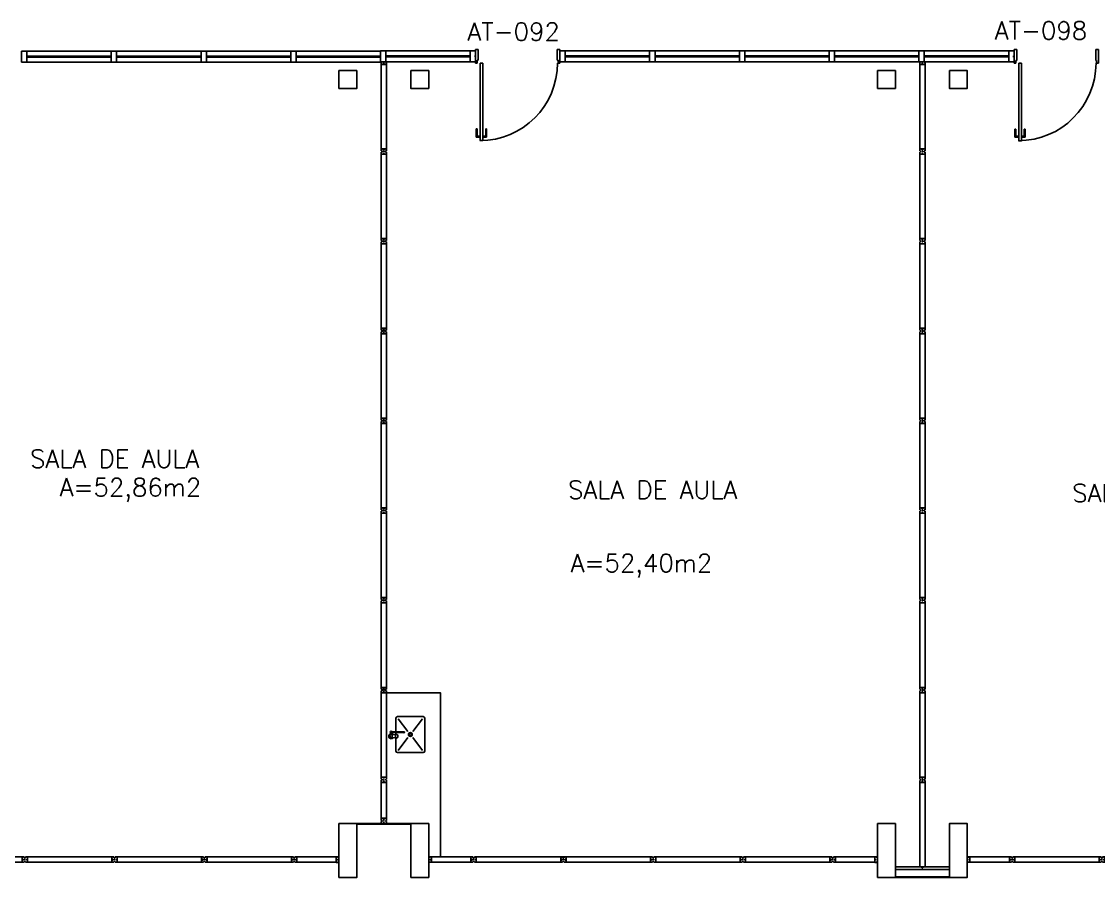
# Model space of a CAD drawing. Extents: x -250 to -5, y 354 to 449.
# Drawn here: x -150.63 to -138.63, y 376.1 to 385.63 of the extents above; entities that cross this region are included whole.
import ezdxf
from ezdxf.enums import TextEntityAlignment as Align

# ---------------------------------------------------------------- set-up
doc = ezdxf.new("R2010")
doc.units = 0
doc.header["$LTSCALE"] = 0.02
doc.header["$MEASUREMENT"] = 0
doc.layers.get('0').update_dxf_attribs({"linetype": 'CONTINUOUS'})
for name, color, linetype in [('BANC', 2, 'CONTINUOUS'), ('DIV', 2, 'CONTINUOUS'), ('EQUIP', 1, 'CONTINUOUS'), ('ESQ', 2, 'CONTINUOUS'), ('ESTR', 3, 'CONTINUOUS'), ('TEXTO', 2, 'CONTINUOUS'), ('TEXTO-ENDEREÇO', 2, 'CONTINUOUS'), ('ÁREA', 2, 'CONTINUOUS')]:
    doc.layers.add(name, color=color, linetype=linetype)
doc.styles.get("Standard").update_dxf_attribs({"font": 'romans.shx'})
doc.styles.add('UNB-100', font='simplex.shx', dxfattribs={"height": 0.2})
doc.styles.add('UNB-100-1', font='simplex.shx', dxfattribs={"height": 0.2})

# ---------------------------------------------------------------- blocks, each defined once
blk = doc.blocks.new('PILINT-TTS')
for points in [[(-0.2, 0), (-0.2, -0.2), (0, -0.2), (0, 0)], [(-0.8, 0), (-0.8, -0.2), (-1, -0.2), (-1, 0)], [(-0.8, -8.39), (-0.8, -8.99), (-1, -8.99), (-1, -8.39)]]:
    blk.add_lwpolyline(points, close=True)
blk.add_lwpolyline([(-0.2, -8.99), (0, -8.99), (0, -8.39), (-0.2, -8.39), (-0.2, -8.99)])
blk = doc.blocks.new('DIVMT-TTS')
for p, q in [((-0.03, 0.03), (-0.03, 0.006)), ((-0.008, 0.03), (-0.03, 0.03)), ((-0.0185, 0.006), (-0.03, 0.006)), ((-0.0185, -0.006), (-0.0185, 0.006)), ((-0.008, 0.03), (-0.008, 0.02)), ((-0.008, 0.02), (0.008, 0.02)), ((-0.0051, 0), (0.0051, 0)), ((0.0051, 0), (-0.0051, 0)), ((-0.0051, 0), (0.0051, 0)), ((0, -0.0051), (0, 0.0051)), ((0, 0.0051), (0, -0.0051)), ((0.008, 0.03), (0.008, 0.02)), ((0.008, 0.03), (0.03, 0.03)), ((0.0205, 0.006), (0.03, 0.006)), ((0.0205, -0.006), (0.0205, 0.006)), ((0.0205, 0.006), (0.0205, -0.006)), ((0.0205, 0.006), (0.03, 0.006)), ((0.97, 0.03), (0.03, 0.03)), ((0.03, 0.006), (0.03, 0.03)), ((0.03, -0.03), (0.03, 0.03)), ((0.03, -0.005), (0.03, 0.005)), ((0.97, -0.03), (0.97, 0.03)), ((0.97, 0.03), (0.97, 0.009)), ((0.97, 0.009), (0.97, 0.027)), ((0.9795, 0.006), (0.97, 0.006)), ((0.97, -0.005), (0.97, 0.005)), ((0.9795, 0.006), (0.9795, -0.006)), ((1.0051, 0), (0.9949, 0)), ((1, 0.0051), (1, -0.0051)), ((-0.0185, -0.006), (-0.03, -0.006)), ((-0.03, -0.03), (-0.03, -0.006)), ((-0.008, -0.03), (-0.03, -0.03)), ((-0.008, -0.03), (-0.008, -0.02)), ((-0.008, -0.02), (0.008, -0.02)), ((0.008, -0.03), (0.008, -0.02)), ((0.008, -0.03), (0.03, -0.03)), ((0.0205, -0.006), (0.03, -0.006)), ((0.0205, -0.006), (0.03, -0.006)), ((0.03, -0.006), (0.03, -0.03)), ((0.97, -0.03), (0.03, -0.03)), ((0.9795, -0.006), (0.97, -0.006)), ((0.97, -0.009), (0.97, -0.027))]:
    blk.add_line(p, q)
blk = doc.blocks.new('DIV-TTS')
for p, q in [((-0.0051, 0), (0.0051, 0)), ((0, -0.0051), (0, 0.0051)), ((0.0205, 0.006), (0.03, 0.006)), ((0.0205, -0.006), (0.0205, 0.006)), ((0.03, 0.03), (0.97, 0.03)), ((0.03, 0.03), (0.03, -0.03)), ((0.03, 0.009), (0.03, 0.027)), ((0.03, 0.005), (0.03, -0.005)), ((0.97, 0.03), (0.97, -0.03)), ((0.9795, 0.006), (0.97, 0.006)), ((0.97, 0.005), (0.97, -0.005)), ((0.9795, -0.006), (0.9795, 0.006)), ((1.0051, 0), (0.9949, 0)), ((0.9949, 0), (1.0051, 0)), ((1, -0.0051), (1, 0.0051)), ((0.0205, -0.006), (0.03, -0.006)), ((0.03, -0.03), (0.03, -0.009)), ((0.03, -0.009), (0.03, -0.027)), ((0.03, -0.03), (0.97, -0.03)), ((0.9795, -0.006), (0.97, -0.006))]:
    blk.add_line(p, q)
blk = doc.blocks.new('MTINI-TTS')
for p, q in [((-0.03, 0.008), (-0.03, 0.03)), ((0.03, 0.03), (-0.03, 0.03)), ((-0.03, 0.008), (-0.02, 0.008)), ((-0.009, 0.03), (-0.027, 0.03)), ((-0.02, 0.008), (-0.02, 0)), ((-0.001, 0), (-0.02, 0)), ((-0.006, 0.02), (-0.006, 0.03)), ((-0.006, 0.023), (-0.006, 0.027)), ((-0.006, 0.02), (0.006, 0.02)), ((0.005, 0.03), (-0.005, 0.03)), ((0.005, 0), (-0.005, 0)), ((0.004, 0.02), (-0.004, 0.02)), ((0.02, 0), (-0.001, 0)), ((0, -0.005), (0, 0.005)), ((0.006, 0.02), (0.006, 0.03)), ((0.006, 0.023), (0.006, 0.027)), ((0.009, 0.03), (0.027, 0.03)), ((0.03, 0.008), (0.02, 0.008)), ((0.02, 0), (0.02, 0.008)), ((0.03, 0.008), (0.03, 0.03))]:
    blk.add_line(p, q)
blk = doc.blocks.new('MTT-TTS')
for p, q in [((-0.008, 0.03), (-0.03, 0.03)), ((-0.03, 0.03), (-0.03, 0.006)), ((-0.0185, 0.006), (-0.03, 0.006)), ((-0.0185, -0.006), (-0.0185, 0.006)), ((-0.008, 0.03), (-0.008, 0.02)), ((-0.008, 0.02), (0.008, 0.02)), ((-0.0051, 0), (0.0051, 0)), ((0, -0.0051), (0, 0.0051)), ((0.008, 0.03), (0.03, 0.03)), ((0.008, 0.03), (0.008, 0.02)), ((0.0205, -0.006), (0.0205, 0.006)), ((0.0205, 0.006), (0.03, 0.006)), ((0.03, 0.006), (0.03, 0.03)), ((-0.03, -0.03), (-0.03, -0.006)), ((-0.0185, -0.006), (-0.03, -0.006)), ((-0.008, -0.03), (-0.03, -0.03)), ((-0.008, -0.02), (0.008, -0.02)), ((-0.008, -0.03), (-0.008, -0.02)), ((0.008, -0.03), (0.008, -0.02)), ((0.008, -0.03), (0.03, -0.03)), ((0.0205, -0.006), (0.03, -0.006)), ((0.03, -0.006), (0.03, -0.03))]:
    blk.add_line(p, q)
blk = doc.blocks.new('INOXA1-P-TTS')
for p, q in [((0.12, 0.23), (0.12, 0.047)), ((0.22, 0.25), (0.14, 0.25)), ((0.15, 0.22), (0.287, 0.043)), ((0.5, 0.25), (0.22, 0.25)), ((0.353, 0.043), (0.49, 0.22)), ((0.52, 0.23), (0.52, -0.23)), ((0.043, 0.008), (0.043, -0.022)), ((0.062, 0.04), (0.071, 0.04)), ((0.131, 0.048), (0.076, 0.043)), ((0.131, -0.002), (0.076, 0.003)), ((0.22, -0.027), (0.054, -0.027)), ((0.22, -0.037), (0.054, -0.037)), ((0.063, -0.003), (0.063, -0.021)), ((0.12, -0.001), (0.12, -0.027)), ((0.12, -0.037), (0.12, -0.23)), ((0.15, -0.22), (0.287, -0.043)), ((0.231, -0.027), (0.22, -0.027)), ((0.231, -0.037), (0.22, -0.037)), ((0.353, -0.043), (0.49, -0.22)), ((0.22, -0.25), (0.14, -0.25)), ((0.5, -0.25), (0.22, -0.25))]:
    blk.add_line(p, q)
blk.add_lwpolyline([(0.076, 0.003), (0.072, 0.004), (0.069, 0.009), (0.067, 0.015), (0.066, 0.023), (0.067, 0.031), (0.069, 0.037), (0.072, 0.042), (0.076, 0.043)])
blk.add_lwpolyline([(0.131, 0.048), (0.137, 0.046), (0.143, 0.041), (0.147, 0.033), (0.148, 0.023), (0.147, 0.013), (0.143, 0.006), (0.137, 0), (0.131, -0.002), (0.125, 0), (0.119, 0.006), (0.115, 0.013), (0.114, 0.023), (0.115, 0.033), (0.119, 0.041), (0.125, 0.046)], close=True)
for radius in [0.0266, 0.0163]:
    blk.add_circle((0.32, 0), radius)
for centre, radius, start, end in [((0.14, 0.23), 0.02, 90, 180), ((0.5, 0.23), 0.02, 360, 90), ((0.054, 0.023), 0.0349, 36.1705, 252.2568), ((0.054, 0.023), 0.0189, 62.7367, 235.7375), ((0.073, -0.003), 0.01, 102.8285, 180), ((0.054, 0.023), 0.0349, 285.5373, 323.9987), ((0.054, -0.032), 0.0145, 20.161, 339.839), ((0.054, -0.032), 0.005, 90.0037, 269.9963), ((0.231, -0.032), 0.00738, 222.6559, 137.3441), ((0.231, -0.032), 0.005, 269.9935, 90.0065), ((0.14, -0.23), 0.02, 180, 270), ((0.5, -0.23), 0.02, 270, 360)]:
    blk.add_arc(centre, radius, start, end)
blk = doc.blocks.new('DIVCIR-TTS')
for p, q in [((0.005, 0), (-0.005, 0)), ((-0.005, 0), (0.005, 0)), ((-0.005, 0), (0.005, 0)), ((0, 0.001), (0, 0.02)), ((0.008, 0.02), (0, 0.02)), ((0, 0.005), (0, -0.005)), ((0, -0.005), (0, 0.005)), ((0, -0.02), (0, 0.001)), ((0.008, 0.03), (0.008, 0.02)), ((0.008, 0.03), (0.03, 0.03)), ((0.02, 0.006), (0.02, -0.006)), ((0.02, 0.006), (0.03, 0.006)), ((0.02, -0.004), (0.02, 0.004)), ((0.02, 0.006), (0.02, -0.006)), ((0.02, 0.006), (0.03, 0.006)), ((0.023, 0.006), (0.027, 0.006)), ((0.47, 0.03), (0.03, 0.03)), ((0.03, -0.03), (0.03, 0.03)), ((0.03, -0.03), (0.03, 0.03)), ((0.03, 0.009), (0.03, 0.027)), ((0.03, -0.005), (0.03, 0.005)), ((0.03, -0.005), (0.03, 0.005)), ((0.47, 0.03), (0.47, 0.009)), ((0.47, -0.03), (0.47, 0.03)), ((0.47, 0.03), (0.47, 0.006)), ((0.492, 0.03), (0.47, 0.03)), ((0.47, 0.009), (0.47, 0.027)), ((0.479, 0.006), (0.47, 0.006)), ((0.481, 0.006), (0.47, 0.006)), ((0.47, -0.005), (0.47, 0.005)), ((0.479, 0.006), (0.479, -0.006)), ((0.481, -0.006), (0.481, 0.006)), ((0.492, 0.03), (0.492, 0.02)), ((0.492, 0.02), (0.508, 0.02)), ((0.505, 0), (0.495, 0)), ((0.495, 0), (0.505, 0)), ((0.505, 0), (0.495, 0)), ((0.495, 0), (0.505, 0)), ((0.5, 0.005), (0.5, -0.005)), ((0.5, -0.005), (0.5, 0.005)), ((0.5, 0.005), (0.5, -0.005)), ((0.508, 0.03), (0.508, 0.02)), ((0.508, 0.03), (0.53, 0.03)), ((0.52, 0.006), (0.53, 0.006)), ((0.52, -0.006), (0.52, 0.006)), ((0.52, 0.006), (0.52, -0.006)), ((0.52, 0.006), (0.53, 0.006)), ((1.47, 0.03), (0.53, 0.03)), ((0.53, 0.006), (0.53, 0.03)), ((0.53, -0.03), (0.53, 0.03)), ((0.53, -0.005), (0.53, 0.005)), ((1.47, -0.03), (1.47, 0.03)), ((1.47, 0.03), (1.47, 0.009)), ((1.47, 0.03), (1.47, 0.006)), ((1.492, 0.03), (1.47, 0.03)), ((1.47, 0.009), (1.47, 0.027)), ((1.479, 0.006), (1.47, 0.006)), ((1.481, 0.006), (1.47, 0.006)), ((1.47, -0.005), (1.47, 0.005)), ((1.479, 0.006), (1.479, -0.006)), ((1.481, -0.006), (1.481, 0.006)), ((1.492, 0.03), (1.492, 0.02)), ((1.492, 0.02), (1.508, 0.02)), ((1.505, 0), (1.495, 0)), ((1.495, 0), (1.505, 0)), ((1.505, 0), (1.495, 0)), ((1.495, 0), (1.505, 0)), ((1.5, 0.005), (1.5, -0.005)), ((1.5, -0.005), (1.5, 0.005)), ((1.5, 0.005), (1.5, -0.005)), ((1.508, 0.03), (1.508, 0.02)), ((1.508, 0.03), (1.53, 0.03)), ((1.52, 0.006), (1.53, 0.006)), ((1.52, -0.006), (1.52, 0.006)), ((1.52, 0.006), (1.52, -0.006)), ((1.52, 0.006), (1.53, 0.006)), ((2.47, 0.03), (1.53, 0.03)), ((1.53, 0.006), (1.53, 0.03)), ((1.53, -0.03), (1.53, 0.03)), ((1.53, -0.005), (1.53, 0.005)), ((2.47, -0.03), (2.47, 0.03)), ((2.47, 0.03), (2.47, 0.009)), ((2.47, 0.03), (2.47, 0.006)), ((2.492, 0.03), (2.47, 0.03)), ((2.47, 0.009), (2.47, 0.027)), ((2.479, 0.006), (2.47, 0.006)), ((2.481, 0.006), (2.47, 0.006)), ((2.47, -0.005), (2.47, 0.005)), ((2.479, 0.006), (2.479, -0.006)), ((2.481, -0.006), (2.481, 0.006)), ((2.492, 0.03), (2.492, 0.02)), ((2.492, 0.02), (2.508, 0.02)), ((2.505, 0), (2.495, 0)), ((2.495, 0), (2.505, 0)), ((2.505, 0), (2.495, 0)), ((2.495, 0), (2.505, 0)), ((2.5, 0.005), (2.5, -0.005)), ((2.5, -0.005), (2.5, 0.005)), ((2.5, 0.005), (2.5, -0.005)), ((2.508, 0.03), (2.508, 0.02)), ((2.508, 0.03), (2.53, 0.03)), ((2.52, 0.006), (2.53, 0.006)), ((2.52, -0.006), (2.52, 0.006)), ((2.52, 0.006), (2.52, -0.006)), ((2.52, 0.006), (2.53, 0.006)), ((3.47, 0.03), (2.53, 0.03)), ((2.53, 0.006), (2.53, 0.03)), ((2.53, -0.03), (2.53, 0.03)), ((2.53, -0.005), (2.53, 0.005)), ((3.47, -0.03), (3.47, 0.03)), ((3.47, 0.03), (3.47, 0.009)), ((3.47, 0.03), (3.47, 0.006)), ((3.492, 0.03), (3.47, 0.03)), ((3.47, 0.009), (3.47, 0.027)), ((3.479, 0.006), (3.47, 0.006)), ((3.481, 0.006), (3.47, 0.006)), ((3.47, -0.005), (3.47, 0.005)), ((3.479, 0.006), (3.479, -0.006)), ((3.481, -0.006), (3.481, 0.006)), ((3.492, 0.03), (3.492, 0.02)), ((3.492, 0.02), (3.508, 0.02)), ((3.505, 0), (3.495, 0)), ((3.495, 0), (3.505, 0)), ((3.505, 0), (3.495, 0)), ((3.495, 0), (3.505, 0)), ((3.5, 0.005), (3.5, -0.005)), ((3.5, -0.005), (3.5, 0.005)), ((3.5, 0.005), (3.5, -0.005)), ((3.508, 0.03), (3.508, 0.02)), ((3.508, 0.03), (3.53, 0.03)), ((3.52, 0.006), (3.53, 0.006)), ((3.52, -0.006), (3.52, 0.006)), ((3.52, 0.006), (3.52, -0.006)), ((3.52, 0.006), (3.53, 0.006)), ((4.47, 0.03), (3.53, 0.03)), ((3.53, 0.006), (3.53, 0.03)), ((3.53, -0.03), (3.53, 0.03)), ((3.53, -0.005), (3.53, 0.005)), ((4.47, 0.03), (4.47, 0.006)), ((4.492, 0.03), (4.47, 0.03)), ((4.47, -0.03), (4.47, 0.03)), ((4.47, 0.03), (4.47, 0.009)), ((4.47, 0.009), (4.47, 0.027)), ((4.481, 0.006), (4.47, 0.006)), ((4.479, 0.006), (4.47, 0.006)), ((4.47, -0.005), (4.47, 0.005)), ((4.479, 0.006), (4.479, -0.006)), ((4.481, -0.006), (4.481, 0.006)), ((4.492, 0.03), (4.492, 0.02)), ((4.492, 0.02), (4.508, 0.02)), ((4.495, 0), (4.505, 0)), ((4.505, 0), (4.495, 0)), ((4.495, 0), (4.505, 0)), ((4.505, 0), (4.495, 0)), ((4.5, -0.005), (4.5, 0.005)), ((4.5, 0.005), (4.5, -0.005)), ((4.5, 0.005), (4.5, -0.005)), ((4.508, 0.03), (4.508, 0.02)), ((4.508, 0.03), (4.53, 0.03)), ((4.52, 0.006), (4.53, 0.006)), ((4.52, -0.006), (4.52, 0.006)), ((4.52, 0.006), (4.52, -0.006)), ((4.52, 0.006), (4.53, 0.006)), ((4.53, 0.006), (4.53, 0.03)), ((4.53, -0.03), (4.53, 0.03)), ((4.97, 0.03), (4.53, 0.03)), ((4.53, -0.005), (4.53, 0.005)), ((4.97, 0.03), (4.97, 0.009)), ((4.97, -0.03), (4.97, 0.03)), ((4.992, 0.029), (4.97, 0.029)), ((4.97, 0.029), (4.97, -0.031)), ((4.97, 0.009), (4.97, 0.027)), ((4.97, 0.008), (4.97, 0.026)), ((4.979, 0.006), (4.97, 0.006)), ((4.97, -0.005), (4.97, 0.005)), ((4.979, 0.005), (4.97, 0.005)), ((4.97, 0.004), (4.97, -0.006)), ((4.977, 0.005), (4.973, 0.005)), ((4.979, 0.006), (4.979, -0.006)), ((4.979, -0.007), (4.979, 0.005)), ((4.979, 0.003), (4.979, -0.005)), ((4.992, 0.029), (4.992, 0.019)), ((5, 0.019), (4.992, 0.019)), ((5.005, 0), (4.995, 0)), ((5, 0.019), (5, -0.002)), ((5, 0.005), (5, -0.005)), ((5, 0.004), (5, -0.006)), ((0, -0.02), (0.008, -0.02)), ((0.008, -0.03), (0.008, -0.02)), ((0.008, -0.03), (0.03, -0.03)), ((0.02, -0.006), (0.03, -0.006)), ((0.02, -0.006), (0.03, -0.006)), ((0.023, -0.006), (0.027, -0.006)), ((0.03, -0.009), (0.03, -0.027)), ((0.47, -0.03), (0.03, -0.03)), ((0.479, -0.006), (0.47, -0.006)), ((0.481, -0.006), (0.47, -0.006)), ((0.47, -0.03), (0.47, -0.006)), ((0.47, -0.009), (0.47, -0.027)), ((0.492, -0.03), (0.47, -0.03)), ((0.492, -0.03), (0.492, -0.02)), ((0.492, -0.02), (0.508, -0.02)), ((0.508, -0.03), (0.508, -0.02)), ((0.508, -0.03), (0.53, -0.03)), ((0.52, -0.006), (0.53, -0.006)), ((0.52, -0.006), (0.53, -0.006)), ((0.53, -0.006), (0.53, -0.03)), ((1.47, -0.03), (0.53, -0.03)), ((1.479, -0.006), (1.47, -0.006)), ((1.481, -0.006), (1.47, -0.006)), ((1.47, -0.03), (1.47, -0.006)), ((1.47, -0.009), (1.47, -0.027)), ((1.492, -0.03), (1.47, -0.03)), ((1.492, -0.03), (1.492, -0.02)), ((1.492, -0.02), (1.508, -0.02)), ((1.508, -0.03), (1.508, -0.02)), ((1.508, -0.03), (1.53, -0.03)), ((1.52, -0.006), (1.53, -0.006)), ((1.52, -0.006), (1.53, -0.006)), ((1.53, -0.006), (1.53, -0.03)), ((2.47, -0.03), (1.53, -0.03)), ((2.479, -0.006), (2.47, -0.006)), ((2.481, -0.006), (2.47, -0.006)), ((2.47, -0.03), (2.47, -0.006)), ((2.47, -0.009), (2.47, -0.027)), ((2.492, -0.03), (2.47, -0.03)), ((2.492, -0.03), (2.492, -0.02)), ((2.492, -0.02), (2.508, -0.02)), ((2.508, -0.03), (2.508, -0.02)), ((2.508, -0.03), (2.53, -0.03)), ((2.52, -0.006), (2.53, -0.006)), ((2.52, -0.006), (2.53, -0.006)), ((2.53, -0.006), (2.53, -0.03)), ((3.47, -0.03), (2.53, -0.03)), ((3.479, -0.006), (3.47, -0.006)), ((3.481, -0.006), (3.47, -0.006)), ((3.47, -0.03), (3.47, -0.006)), ((3.47, -0.009), (3.47, -0.027)), ((3.492, -0.03), (3.47, -0.03)), ((3.492, -0.03), (3.492, -0.02)), ((3.492, -0.02), (3.508, -0.02)), ((3.508, -0.03), (3.508, -0.02)), ((3.508, -0.03), (3.53, -0.03)), ((3.52, -0.006), (3.53, -0.006)), ((3.52, -0.006), (3.53, -0.006)), ((3.53, -0.006), (3.53, -0.03)), ((4.47, -0.03), (3.53, -0.03)), ((4.481, -0.006), (4.47, -0.006)), ((4.47, -0.03), (4.47, -0.006)), ((4.479, -0.006), (4.47, -0.006)), ((4.47, -0.009), (4.47, -0.027)), ((4.492, -0.03), (4.47, -0.03)), ((4.492, -0.03), (4.492, -0.02)), ((4.492, -0.02), (4.508, -0.02)), ((4.508, -0.03), (4.508, -0.02)), ((4.508, -0.03), (4.53, -0.03)), ((4.52, -0.006), (4.53, -0.006)), ((4.52, -0.006), (4.53, -0.006)), ((4.53, -0.006), (4.53, -0.03)), ((4.97, -0.03), (4.53, -0.03)), ((4.979, -0.006), (4.97, -0.006)), ((4.979, -0.007), (4.97, -0.007)), ((4.97, -0.009), (4.97, -0.027)), ((4.97, -0.01), (4.97, -0.028)), ((4.992, -0.031), (4.97, -0.031)), ((4.977, -0.007), (4.973, -0.007)), ((4.992, -0.031), (4.992, -0.021)), ((4.992, -0.021), (5, -0.021)), ((5.005, -0.001), (4.995, -0.001)), ((5, -0.002), (5, -0.021))]:
    blk.add_line(p, q)
blk = doc.blocks.new('PDV1D-TTS')
at = {"layer": 'DIV'}
for p, q in [((0, 0), (-0.012, 0)), ((0, 0.06), (0, 0.075)), ((0, 0.075), (0.03, 0.075)), ((0, -0.06), (0, 0.06)), ((0.03, 0.075), (0.03, -0.045)), ((0.91, 0.075), (0.91, -0.045)), ((0.94, 0.075), (0.91, 0.075)), ((0.94, 0.06), (0.94, 0.075)), ((0.94, -0.06), (0.94, 0.06)), ((0, -0.075), (0, -0.06)), ((0.02, -0.075), (0, -0.075)), ((0.02, -0.045), (0.03, -0.045)), ((0.02, -0.045), (0.02, -0.075)), ((0.052, -0.075), (0.052, -0.94)), ((0.052, -0.075), (0.082, -0.075)), ((0.082, -0.075), (0.082, -0.94)), ((0.92, -0.045), (0.91, -0.045)), ((0.92, -0.045), (0.92, -0.075)), ((0.92, -0.075), (0.94, -0.075)), ((0.94, -0.075), (0.94, -0.06)), ((0.082, -0.94), (0.052, -0.94))]:
    blk.add_line(p, q, dxfattribs=at)
at = {"layer": 'DIV', "color": 1}
for p, q in [((0.019, -0.81), (0.009, -0.81)), ((0.009, -0.9), (0.009, -0.81)), ((0.019, -0.89), (0.019, -0.81)), ((0.114, -0.81), (0.124, -0.81)), ((0.114, -0.89), (0.114, -0.81)), ((0.124, -0.9), (0.124, -0.81)), ((0.009, -0.9), (0.049, -0.9)), ((0.019, -0.89), (0.049, -0.89)), ((0.114, -0.89), (0.084, -0.89)), ((0.124, -0.9), (0.084, -0.9))]:
    blk.add_line(p, q, dxfattribs=at)
blk.add_arc((0.048, -0.075), 0.865, 270, 0, dxfattribs=at)

msp = doc.modelspace()

# ---------------------------------------------------------------- linework, layer by layer
at = {"layer": 'BANC'}
msp.add_lwpolyline([(-146.566, 378.155), (-145.966, 378.155), (-145.966, 376.326)], dxfattribs=at)
at = {"layer": 'DIV'}
for p, q in [((-146.626, 376.757), (-146.626, 377.155)), ((-146.626, 377.155), (-146.566, 377.155)), ((-146.566, 376.757), (-146.566, 377.155)), ((-146.626, 376.757), (-146.566, 376.757)), ((-146.605, 376.757), (-146.623, 376.757)), ((-146.602, 376.748), (-146.602, 376.757)), ((-146.59, 376.748), (-146.602, 376.748)), ((-146.601, 376.757), (-146.591, 376.757)), ((-146.59, 376.748), (-146.59, 376.757)), ((-146.587, 376.757), (-146.569, 376.757)), ((-146.566, 376.757), (-146.587, 376.757)), ((-146.896, 376.697), (-146.294, 376.697)), ((-146.896, 376.691), (-146.294, 376.691)), ((-146.591, 376.727), (-146.601, 376.727)), ((-146.596, 376.722), (-146.596, 376.732)), ((-147.126, 376.326), (-147.126, 376.305)), ((-147.126, 376.266), (-147.126, 376.326)), ((-147.104, 376.325), (-147.126, 376.325)), ((-147.126, 376.325), (-147.126, 376.265)), ((-147.126, 376.305), (-147.126, 376.323)), ((-147.126, 376.304), (-147.126, 376.322)), ((-147.117, 376.302), (-147.126, 376.302)), ((-147.126, 376.291), (-147.126, 376.301)), ((-147.117, 376.301), (-147.126, 376.301)), ((-147.126, 376.3), (-147.126, 376.29)), ((-147.117, 376.29), (-147.126, 376.29)), ((-147.117, 376.289), (-147.126, 376.289)), ((-147.126, 376.287), (-147.126, 376.269)), ((-147.126, 376.286), (-147.126, 376.268)), ((-147.104, 376.265), (-147.126, 376.265)), ((-147.119, 376.301), (-147.123, 376.301)), ((-147.119, 376.289), (-147.123, 376.289)), ((-147.117, 376.302), (-147.117, 376.29)), ((-147.117, 376.289), (-147.117, 376.301)), ((-147.117, 376.299), (-147.117, 376.291)), ((-147.104, 376.325), (-147.104, 376.315)), ((-147.096, 376.315), (-147.104, 376.315)), ((-147.104, 376.265), (-147.104, 376.275)), ((-147.104, 376.275), (-147.096, 376.275)), ((-147.091, 376.296), (-147.101, 376.296)), ((-147.091, 376.295), (-147.101, 376.295)), ((-147.096, 376.315), (-147.096, 376.294)), ((-147.096, 376.302), (-147.096, 376.291)), ((-147.096, 376.3), (-147.096, 376.29)), ((-147.096, 376.294), (-147.096, 376.275)), ((-146.091, 376.296), (-146.101, 376.296)), ((-146.101, 376.296), (-146.091, 376.296)), ((-146.101, 376.296), (-146.091, 376.296)), ((-146.096, 376.297), (-146.096, 376.316)), ((-146.088, 376.316), (-146.096, 376.316)), ((-146.096, 376.302), (-146.096, 376.291)), ((-146.096, 376.291), (-146.096, 376.302)), ((-146.096, 376.276), (-146.096, 376.297)), ((-146.096, 376.276), (-146.088, 376.276)), ((-146.088, 376.326), (-146.088, 376.316)), ((-146.088, 376.326), (-146.066, 376.326)), ((-146.088, 376.266), (-146.088, 376.276)), ((-146.088, 376.266), (-146.066, 376.266)), ((-146.075, 376.302), (-146.075, 376.29)), ((-146.075, 376.302), (-146.066, 376.302)), ((-146.075, 376.302), (-146.075, 376.29)), ((-146.075, 376.302), (-146.066, 376.302)), ((-146.075, 376.292), (-146.075, 376.3)), ((-146.075, 376.29), (-146.066, 376.29)), ((-146.075, 376.29), (-146.066, 376.29)), ((-146.073, 376.302), (-146.069, 376.302)), ((-146.073, 376.29), (-146.069, 376.29)), ((-146.066, 376.266), (-146.066, 376.326)), ((-146.066, 376.266), (-146.066, 376.326)), ((-145.626, 376.326), (-146.066, 376.326)), ((-146.066, 376.305), (-146.066, 376.323)), ((-146.066, 376.291), (-146.066, 376.301)), ((-146.066, 376.291), (-146.066, 376.301)), ((-146.066, 376.287), (-146.066, 376.269)), ((-145.626, 376.266), (-146.066, 376.266)), ((-145.626, 376.326), (-145.626, 376.305)), ((-145.626, 376.266), (-145.626, 376.326)), ((-145.626, 376.326), (-145.626, 376.302)), ((-145.604, 376.326), (-145.626, 376.326)), ((-145.626, 376.305), (-145.626, 376.323)), ((-145.616, 376.302), (-145.626, 376.302)), ((-145.614, 376.302), (-145.626, 376.302)), ((-145.626, 376.291), (-145.626, 376.301)), ((-145.616, 376.29), (-145.626, 376.29)), ((-145.614, 376.29), (-145.626, 376.29)), ((-145.626, 376.266), (-145.626, 376.29)), ((-145.626, 376.287), (-145.626, 376.269)), ((-145.604, 376.266), (-145.626, 376.266)), ((-145.616, 376.302), (-145.616, 376.29)), ((-145.614, 376.29), (-145.614, 376.302)), ((-145.604, 376.326), (-145.604, 376.316)), ((-145.604, 376.316), (-145.588, 376.316)), ((-145.604, 376.266), (-145.604, 376.276)), ((-145.604, 376.276), (-145.588, 376.276)), ((-145.591, 376.296), (-145.601, 376.296)), ((-145.601, 376.296), (-145.591, 376.296)), ((-145.591, 376.296), (-145.601, 376.296)), ((-145.601, 376.296), (-145.591, 376.296)), ((-145.596, 376.302), (-145.596, 376.291)), ((-145.596, 376.291), (-145.596, 376.302)), ((-145.596, 376.302), (-145.596, 376.291)), ((-145.588, 376.326), (-145.588, 376.316)), ((-145.588, 376.326), (-145.566, 376.326)), ((-145.588, 376.266), (-145.588, 376.276)), ((-145.588, 376.266), (-145.566, 376.266)), ((-145.575, 376.302), (-145.566, 376.302)), ((-145.575, 376.29), (-145.575, 376.302)), ((-145.575, 376.302), (-145.575, 376.29)), ((-145.575, 376.302), (-145.566, 376.302)), ((-145.575, 376.29), (-145.566, 376.29)), ((-145.575, 376.29), (-145.566, 376.29)), ((-144.626, 376.326), (-145.566, 376.326)), ((-145.566, 376.302), (-145.566, 376.326)), ((-145.566, 376.266), (-145.566, 376.326)), ((-145.566, 376.291), (-145.566, 376.301)), ((-145.566, 376.29), (-145.566, 376.266)), ((-144.626, 376.266), (-145.566, 376.266)), ((-144.626, 376.266), (-144.626, 376.326)), ((-144.626, 376.326), (-144.626, 376.305)), ((-144.626, 376.326), (-144.626, 376.302)), ((-144.604, 376.326), (-144.626, 376.326)), ((-144.626, 376.326), (-144.566, 376.326)), ((-144.626, 376.305), (-144.626, 376.323)), ((-144.616, 376.302), (-144.626, 376.302)), ((-144.614, 376.302), (-144.626, 376.302)), ((-144.626, 376.291), (-144.626, 376.301)), ((-144.616, 376.29), (-144.626, 376.29)), ((-144.614, 376.29), (-144.626, 376.29)), ((-144.626, 376.266), (-144.626, 376.29)), ((-144.626, 376.287), (-144.626, 376.269)), ((-144.604, 376.266), (-144.626, 376.266)), ((-144.605, 376.326), (-144.623, 376.326)), ((-144.616, 376.302), (-144.616, 376.29)), ((-144.614, 376.29), (-144.614, 376.302)), ((-144.604, 376.326), (-144.604, 376.316)), ((-144.604, 376.316), (-144.588, 376.316)), ((-144.604, 376.266), (-144.604, 376.276)), ((-144.604, 376.276), (-144.588, 376.276)), ((-144.602, 376.317), (-144.602, 376.326)), ((-144.59, 376.317), (-144.602, 376.317)), ((-144.601, 376.326), (-144.591, 376.326)), ((-144.591, 376.296), (-144.601, 376.296)), ((-144.601, 376.296), (-144.591, 376.296)), ((-144.591, 376.296), (-144.601, 376.296)), ((-144.601, 376.296), (-144.591, 376.296)), ((-144.591, 376.296), (-144.601, 376.296)), ((-144.596, 376.302), (-144.596, 376.291)), ((-144.596, 376.291), (-144.596, 376.302)), ((-144.596, 376.302), (-144.596, 376.291)), ((-144.596, 376.291), (-144.596, 376.302)), ((-144.59, 376.317), (-144.59, 376.326)), ((-144.588, 376.326), (-144.588, 376.316)), ((-144.588, 376.326), (-144.566, 376.326)), ((-144.588, 376.266), (-144.588, 376.276)), ((-144.588, 376.266), (-144.566, 376.266)), ((-144.587, 376.326), (-144.569, 376.326)), ((-144.566, 376.326), (-144.587, 376.326)), ((-144.575, 376.302), (-144.566, 376.302)), ((-144.575, 376.29), (-144.575, 376.302)), ((-144.575, 376.302), (-144.575, 376.29)), ((-144.575, 376.302), (-144.566, 376.302)), ((-144.575, 376.29), (-144.566, 376.29)), ((-144.575, 376.29), (-144.566, 376.29)), ((-143.626, 376.326), (-144.566, 376.326)), ((-144.566, 376.302), (-144.566, 376.326)), ((-144.566, 376.266), (-144.566, 376.326)), ((-144.566, 376.291), (-144.566, 376.301)), ((-144.566, 376.29), (-144.566, 376.266)), ((-143.626, 376.266), (-144.566, 376.266)), ((-143.626, 376.266), (-143.626, 376.326)), ((-143.626, 376.326), (-143.626, 376.305)), ((-143.626, 376.326), (-143.626, 376.302)), ((-143.604, 376.326), (-143.626, 376.326)), ((-143.626, 376.305), (-143.626, 376.323)), ((-143.616, 376.302), (-143.626, 376.302)), ((-143.614, 376.302), (-143.626, 376.302)), ((-143.626, 376.291), (-143.626, 376.301)), ((-143.616, 376.29), (-143.626, 376.29)), ((-143.614, 376.29), (-143.626, 376.29)), ((-143.626, 376.266), (-143.626, 376.29)), ((-143.626, 376.287), (-143.626, 376.269)), ((-143.604, 376.266), (-143.626, 376.266)), ((-143.616, 376.302), (-143.616, 376.29)), ((-143.614, 376.29), (-143.614, 376.302)), ((-143.604, 376.326), (-143.604, 376.316)), ((-143.604, 376.316), (-143.588, 376.316)), ((-143.604, 376.266), (-143.604, 376.276)), ((-143.604, 376.276), (-143.588, 376.276)), ((-143.591, 376.296), (-143.601, 376.296)), ((-143.601, 376.296), (-143.591, 376.296)), ((-143.591, 376.296), (-143.601, 376.296)), ((-143.601, 376.296), (-143.591, 376.296)), ((-143.596, 376.302), (-143.596, 376.291)), ((-143.596, 376.291), (-143.596, 376.302)), ((-143.596, 376.302), (-143.596, 376.291)), ((-143.588, 376.326), (-143.588, 376.316)), ((-143.588, 376.326), (-143.566, 376.326)), ((-143.588, 376.266), (-143.588, 376.276)), ((-143.588, 376.266), (-143.566, 376.266)), ((-143.575, 376.302), (-143.566, 376.302)), ((-143.575, 376.29), (-143.575, 376.302)), ((-143.575, 376.302), (-143.575, 376.29)), ((-143.575, 376.302), (-143.566, 376.302)), ((-143.575, 376.29), (-143.566, 376.29)), ((-143.575, 376.29), (-143.566, 376.29)), ((-142.626, 376.326), (-143.566, 376.326)), ((-143.566, 376.302), (-143.566, 376.326)), ((-143.566, 376.266), (-143.566, 376.326)), ((-143.566, 376.291), (-143.566, 376.301)), ((-143.566, 376.29), (-143.566, 376.266)), ((-142.626, 376.266), (-143.566, 376.266)), ((-142.626, 376.266), (-142.626, 376.326)), ((-142.626, 376.326), (-142.626, 376.305)), ((-142.626, 376.326), (-142.626, 376.302)), ((-142.604, 376.326), (-142.626, 376.326)), ((-142.626, 376.305), (-142.626, 376.323)), ((-142.616, 376.302), (-142.626, 376.302)), ((-142.614, 376.302), (-142.626, 376.302)), ((-142.626, 376.291), (-142.626, 376.301)), ((-142.616, 376.29), (-142.626, 376.29)), ((-142.614, 376.29), (-142.626, 376.29)), ((-142.626, 376.266), (-142.626, 376.29)), ((-142.626, 376.287), (-142.626, 376.269)), ((-142.604, 376.266), (-142.626, 376.266)), ((-142.616, 376.302), (-142.616, 376.29)), ((-142.614, 376.29), (-142.614, 376.302)), ((-142.604, 376.326), (-142.604, 376.316)), ((-142.604, 376.316), (-142.588, 376.316)), ((-142.604, 376.266), (-142.604, 376.276)), ((-142.604, 376.276), (-142.588, 376.276)), ((-142.591, 376.296), (-142.601, 376.296)), ((-142.601, 376.296), (-142.591, 376.296)), ((-142.591, 376.296), (-142.601, 376.296)), ((-142.601, 376.296), (-142.591, 376.296)), ((-142.596, 376.302), (-142.596, 376.291)), ((-142.596, 376.291), (-142.596, 376.302)), ((-142.596, 376.302), (-142.596, 376.291)), ((-142.588, 376.326), (-142.588, 376.316)), ((-142.588, 376.326), (-142.566, 376.326)), ((-142.588, 376.266), (-142.588, 376.276)), ((-142.588, 376.266), (-142.566, 376.266)), ((-142.575, 376.302), (-142.566, 376.302)), ((-142.575, 376.29), (-142.575, 376.302)), ((-142.575, 376.302), (-142.575, 376.29)), ((-142.575, 376.302), (-142.566, 376.302)), ((-142.575, 376.29), (-142.566, 376.29)), ((-142.575, 376.29), (-142.566, 376.29)), ((-142.566, 376.302), (-142.566, 376.326)), ((-142.566, 376.266), (-142.566, 376.326)), ((-141.626, 376.326), (-142.566, 376.326)), ((-142.566, 376.291), (-142.566, 376.301)), ((-142.566, 376.29), (-142.566, 376.266)), ((-141.626, 376.266), (-142.566, 376.266)), ((-141.626, 376.266), (-141.626, 376.326)), ((-141.626, 376.326), (-141.626, 376.305)), ((-141.626, 376.326), (-141.626, 376.302)), ((-141.604, 376.326), (-141.626, 376.326)), ((-141.626, 376.326), (-141.626, 376.302)), ((-141.604, 376.326), (-141.626, 376.326)), ((-141.626, 376.266), (-141.626, 376.326)), ((-141.626, 376.326), (-141.626, 376.305)), ((-141.626, 376.305), (-141.626, 376.323)), ((-141.626, 376.305), (-141.626, 376.323)), ((-141.616, 376.302), (-141.626, 376.302)), ((-141.614, 376.302), (-141.626, 376.302)), ((-141.614, 376.302), (-141.626, 376.302)), ((-141.616, 376.302), (-141.626, 376.302)), ((-141.626, 376.291), (-141.626, 376.301)), ((-141.626, 376.291), (-141.626, 376.301)), ((-141.616, 376.29), (-141.626, 376.29)), ((-141.614, 376.29), (-141.626, 376.29)), ((-141.626, 376.266), (-141.626, 376.29)), ((-141.614, 376.29), (-141.626, 376.29)), ((-141.626, 376.266), (-141.626, 376.29)), ((-141.616, 376.29), (-141.626, 376.29)), ((-141.626, 376.287), (-141.626, 376.269)), ((-141.626, 376.287), (-141.626, 376.269)), ((-141.604, 376.266), (-141.626, 376.266)), ((-141.604, 376.266), (-141.626, 376.266)), ((-141.616, 376.302), (-141.616, 376.29)), ((-141.616, 376.302), (-141.616, 376.29)), ((-141.614, 376.29), (-141.614, 376.302)), ((-141.614, 376.29), (-141.614, 376.302)), ((-141.604, 376.326), (-141.604, 376.316)), ((-141.604, 376.326), (-141.604, 376.316)), ((-141.604, 376.316), (-141.588, 376.316)), ((-141.604, 376.316), (-141.588, 376.316)), ((-141.604, 376.266), (-141.604, 376.276)), ((-141.604, 376.276), (-141.588, 376.276)), ((-141.604, 376.266), (-141.604, 376.276)), ((-141.604, 376.276), (-141.588, 376.276)), ((-141.591, 376.296), (-141.601, 376.296)), ((-141.601, 376.296), (-141.591, 376.296)), ((-141.591, 376.296), (-141.601, 376.296)), ((-141.601, 376.296), (-141.591, 376.296)), ((-141.601, 376.296), (-141.591, 376.296)), ((-141.591, 376.296), (-141.601, 376.296)), ((-141.601, 376.296), (-141.591, 376.296)), ((-141.591, 376.296), (-141.601, 376.296)), ((-141.596, 376.302), (-141.596, 376.291)), ((-141.596, 376.291), (-141.596, 376.302)), ((-141.596, 376.302), (-141.596, 376.291)), ((-141.596, 376.291), (-141.596, 376.302)), ((-141.596, 376.302), (-141.596, 376.291)), ((-141.596, 376.302), (-141.596, 376.291)), ((-141.588, 376.326), (-141.588, 376.316)), ((-141.588, 376.326), (-141.566, 376.326)), ((-141.588, 376.326), (-141.588, 376.316)), ((-141.588, 376.326), (-141.566, 376.326)), ((-141.588, 376.266), (-141.588, 376.276)), ((-141.588, 376.266), (-141.588, 376.276)), ((-141.588, 376.266), (-141.566, 376.266)), ((-141.588, 376.266), (-141.566, 376.266)), ((-141.575, 376.302), (-141.566, 376.302)), ((-141.575, 376.29), (-141.575, 376.302)), ((-141.575, 376.302), (-141.575, 376.29)), ((-141.575, 376.302), (-141.566, 376.302)), ((-141.575, 376.302), (-141.566, 376.302)), ((-141.575, 376.29), (-141.575, 376.302)), ((-141.575, 376.302), (-141.575, 376.29)), ((-141.575, 376.302), (-141.566, 376.302)), ((-141.575, 376.29), (-141.566, 376.29)), ((-141.575, 376.29), (-141.566, 376.29)), ((-141.575, 376.29), (-141.566, 376.29)), ((-141.575, 376.29), (-141.566, 376.29)), ((-141.566, 376.302), (-141.566, 376.326)), ((-141.566, 376.266), (-141.566, 376.326)), ((-141.566, 376.302), (-141.566, 376.326)), ((-141.566, 376.266), (-141.566, 376.326)), ((-141.126, 376.326), (-141.566, 376.326)), ((-141.566, 376.291), (-141.566, 376.301)), ((-141.566, 376.291), (-141.566, 376.301)), ((-141.566, 376.29), (-141.566, 376.266)), ((-141.566, 376.29), (-141.566, 376.266)), ((-141.126, 376.266), (-141.566, 376.266)), ((-141.126, 376.326), (-141.126, 376.305)), ((-141.126, 376.266), (-141.126, 376.326)), ((-141.104, 376.325), (-141.126, 376.325)), ((-141.126, 376.325), (-141.126, 376.265)), ((-141.126, 376.305), (-141.126, 376.323)), ((-141.126, 376.304), (-141.126, 376.322)), ((-141.117, 376.302), (-141.126, 376.302)), ((-141.126, 376.291), (-141.126, 376.301)), ((-141.117, 376.301), (-141.126, 376.301)), ((-141.126, 376.3), (-141.126, 376.29)), ((-141.117, 376.29), (-141.126, 376.29)), ((-141.117, 376.289), (-141.126, 376.289)), ((-141.126, 376.287), (-141.126, 376.269)), ((-141.126, 376.286), (-141.126, 376.268)), ((-141.104, 376.265), (-141.126, 376.265)), ((-141.119, 376.301), (-141.123, 376.301)), ((-141.119, 376.289), (-141.123, 376.289)), ((-141.117, 376.302), (-141.117, 376.29)), ((-141.117, 376.289), (-141.117, 376.301)), ((-141.117, 376.299), (-141.117, 376.291)), ((-141.104, 376.325), (-141.104, 376.315)), ((-141.096, 376.315), (-141.104, 376.315)), ((-141.104, 376.265), (-141.104, 376.275)), ((-141.104, 376.275), (-141.096, 376.275)), ((-141.091, 376.296), (-141.101, 376.296)), ((-141.091, 376.295), (-141.101, 376.295)), ((-141.096, 376.315), (-141.096, 376.294)), ((-141.096, 376.302), (-141.096, 376.291)), ((-141.096, 376.3), (-141.096, 376.29)), ((-141.096, 376.294), (-141.096, 376.275)), ((-140.896, 376.215), (-140.297, 376.215)), ((-140.896, 376.185), (-140.297, 376.185)), ((-140.896, 376.103), (-140.294, 376.103)), ((-140.896, 376.097), (-140.294, 376.097))]:
    msp.add_line(p, q, dxfattribs=at)
at = {"layer": 'ESQ'}
for p, q in [((-150.633, 385.301), (-150.633, 385.182)), ((-150.573, 385.301), (-150.633, 385.301)), ((-150.633, 385.301), (-150.633, 385.182)), ((-150.573, 385.301), (-150.633, 385.301)), ((-150.573, 385.181), (-150.573, 385.301)), ((-150.573, 385.181), (-150.573, 385.301)), ((-149.633, 385.301), (-150.572, 385.301)), ((-149.633, 385.301), (-149.633, 385.182)), ((-149.573, 385.301), (-149.633, 385.301)), ((-149.633, 385.301), (-149.633, 385.182)), ((-149.573, 385.181), (-149.573, 385.301)), ((-148.633, 385.301), (-149.572, 385.301)), ((-148.633, 385.301), (-148.633, 385.182)), ((-148.573, 385.301), (-148.633, 385.301)), ((-148.573, 385.181), (-148.573, 385.301)), ((-147.633, 385.301), (-148.572, 385.301)), ((-147.633, 385.301), (-147.633, 385.182)), ((-147.573, 385.301), (-147.633, 385.301)), ((-147.573, 385.181), (-147.573, 385.301)), ((-146.633, 385.301), (-147.572, 385.301)), ((-146.575, 385.305), (-146.635, 385.305)), ((-146.635, 385.305), (-146.635, 385.186)), ((-146.575, 385.185), (-146.575, 385.305)), ((-145.635, 385.305), (-146.574, 385.305)), ((-145.635, 385.305), (-145.635, 385.186)), ((-145.575, 385.305), (-145.635, 385.305)), ((-145.575, 385.185), (-145.575, 385.305)), ((-144.635, 385.305), (-144.635, 385.186)), ((-144.575, 385.305), (-144.635, 385.305)), ((-144.575, 385.185), (-144.575, 385.305)), ((-143.635, 385.305), (-144.574, 385.305)), ((-143.635, 385.305), (-143.635, 385.186)), ((-143.575, 385.305), (-143.635, 385.305)), ((-143.575, 385.185), (-143.575, 385.305)), ((-142.635, 385.305), (-143.574, 385.305)), ((-142.635, 385.305), (-142.635, 385.186)), ((-142.575, 385.305), (-142.635, 385.305)), ((-142.575, 385.185), (-142.575, 385.305)), ((-141.635, 385.305), (-142.574, 385.305)), ((-141.635, 385.305), (-141.635, 385.186)), ((-141.575, 385.305), (-141.635, 385.305)), ((-141.575, 385.185), (-141.575, 385.305)), ((-140.635, 385.305), (-141.574, 385.305)), ((-140.575, 385.305), (-140.635, 385.305)), ((-140.635, 385.305), (-140.635, 385.186)), ((-140.575, 385.185), (-140.575, 385.305)), ((-139.635, 385.305), (-140.574, 385.305)), ((-139.635, 385.305), (-139.635, 385.186)), ((-139.575, 385.305), (-139.635, 385.305)), ((-139.575, 385.185), (-139.575, 385.305)), ((-150.633, 385.181), (-150.573, 385.181)), ((-150.633, 385.181), (-150.573, 385.181)), ((-150.573, 385.235), (-149.633, 385.235)), ((-150.573, 385.181), (-149.633, 385.181)), ((-149.633, 385.247), (-150.572, 385.247)), ((-149.633, 385.181), (-149.573, 385.181)), ((-149.573, 385.235), (-148.633, 385.235)), ((-149.573, 385.181), (-148.633, 385.181)), ((-148.633, 385.247), (-149.572, 385.247)), ((-148.633, 385.181), (-148.573, 385.181)), ((-148.573, 385.235), (-147.633, 385.235)), ((-148.573, 385.181), (-147.633, 385.181)), ((-147.633, 385.247), (-148.572, 385.247)), ((-147.633, 385.181), (-147.573, 385.181)), ((-147.573, 385.235), (-146.633, 385.235)), ((-147.573, 385.181), (-146.633, 385.181)), ((-146.633, 385.247), (-147.572, 385.247)), ((-146.635, 385.185), (-146.575, 385.185)), ((-146.575, 385.239), (-145.635, 385.239)), ((-146.575, 385.185), (-145.635, 385.185)), ((-145.635, 385.251), (-146.574, 385.251)), ((-145.635, 385.185), (-145.575, 385.185)), ((-144.635, 385.185), (-144.575, 385.185)), ((-144.575, 385.239), (-143.635, 385.239)), ((-144.575, 385.185), (-143.635, 385.185)), ((-143.635, 385.251), (-144.574, 385.251)), ((-143.635, 385.185), (-143.575, 385.185)), ((-143.575, 385.239), (-142.635, 385.239)), ((-143.575, 385.185), (-142.635, 385.185)), ((-142.635, 385.251), (-143.574, 385.251)), ((-142.635, 385.185), (-142.575, 385.185)), ((-142.575, 385.239), (-141.635, 385.239)), ((-142.575, 385.185), (-141.635, 385.185)), ((-141.635, 385.251), (-142.574, 385.251)), ((-141.635, 385.185), (-141.575, 385.185)), ((-141.575, 385.239), (-140.635, 385.239)), ((-141.575, 385.185), (-140.635, 385.185)), ((-140.635, 385.251), (-141.574, 385.251)), ((-140.635, 385.185), (-140.575, 385.185)), ((-140.575, 385.239), (-139.635, 385.239)), ((-140.575, 385.185), (-139.635, 385.185)), ((-139.635, 385.251), (-140.574, 385.251)), ((-139.635, 385.185), (-139.575, 385.185)), ((-150.626, 376.326), (-151.566, 376.326)), ((-150.626, 376.266), (-151.566, 376.266)), ((-150.626, 376.266), (-150.626, 376.326)), ((-150.626, 376.326), (-150.626, 376.305)), ((-150.626, 376.326), (-150.626, 376.302)), ((-150.604, 376.326), (-150.626, 376.326)), ((-150.626, 376.305), (-150.626, 376.323)), ((-150.616, 376.302), (-150.626, 376.302)), ((-150.614, 376.302), (-150.626, 376.302)), ((-150.626, 376.291), (-150.626, 376.301)), ((-150.616, 376.29), (-150.626, 376.29)), ((-150.614, 376.29), (-150.626, 376.29)), ((-150.626, 376.266), (-150.626, 376.29)), ((-150.626, 376.287), (-150.626, 376.269)), ((-150.604, 376.266), (-150.626, 376.266)), ((-150.616, 376.302), (-150.616, 376.29)), ((-150.614, 376.29), (-150.614, 376.302)), ((-150.604, 376.326), (-150.604, 376.316)), ((-150.604, 376.316), (-150.588, 376.316)), ((-150.604, 376.266), (-150.604, 376.276)), ((-150.604, 376.276), (-150.588, 376.276)), ((-150.591, 376.296), (-150.601, 376.296)), ((-150.601, 376.296), (-150.591, 376.296)), ((-150.591, 376.296), (-150.601, 376.296)), ((-150.601, 376.296), (-150.591, 376.296)), ((-150.601, 376.296), (-150.591, 376.296)), ((-150.591, 376.296), (-150.601, 376.296)), ((-150.601, 376.296), (-150.591, 376.296)), ((-150.591, 376.296), (-150.601, 376.296)), ((-150.596, 376.302), (-150.596, 376.291)), ((-150.596, 376.291), (-150.596, 376.302)), ((-150.596, 376.302), (-150.596, 376.291)), ((-150.596, 376.291), (-150.596, 376.302)), ((-150.596, 376.302), (-150.596, 376.291)), ((-150.596, 376.302), (-150.596, 376.291)), ((-150.588, 376.326), (-150.588, 376.316)), ((-150.588, 376.326), (-150.566, 376.326)), ((-150.588, 376.266), (-150.588, 376.276)), ((-150.588, 376.266), (-150.566, 376.266)), ((-150.575, 376.302), (-150.566, 376.302)), ((-150.575, 376.29), (-150.575, 376.302)), ((-150.575, 376.302), (-150.575, 376.29)), ((-150.575, 376.302), (-150.566, 376.302)), ((-150.575, 376.29), (-150.566, 376.29)), ((-150.575, 376.29), (-150.566, 376.29)), ((-150.566, 376.302), (-150.566, 376.326)), ((-150.566, 376.266), (-150.566, 376.326)), ((-149.626, 376.326), (-150.566, 376.326)), ((-150.566, 376.291), (-150.566, 376.301)), ((-150.566, 376.29), (-150.566, 376.266)), ((-149.626, 376.266), (-150.566, 376.266)), ((-149.626, 376.266), (-149.626, 376.326)), ((-149.626, 376.326), (-149.626, 376.305)), ((-149.626, 376.326), (-149.626, 376.302)), ((-149.604, 376.326), (-149.626, 376.326)), ((-149.626, 376.305), (-149.626, 376.323)), ((-149.616, 376.302), (-149.626, 376.302)), ((-149.614, 376.302), (-149.626, 376.302)), ((-149.626, 376.291), (-149.626, 376.301)), ((-149.616, 376.29), (-149.626, 376.29)), ((-149.614, 376.29), (-149.626, 376.29)), ((-149.626, 376.266), (-149.626, 376.29)), ((-149.626, 376.287), (-149.626, 376.269)), ((-149.604, 376.266), (-149.626, 376.266)), ((-149.616, 376.302), (-149.616, 376.29)), ((-149.614, 376.29), (-149.614, 376.302)), ((-149.604, 376.326), (-149.604, 376.316)), ((-149.604, 376.316), (-149.588, 376.316)), ((-149.604, 376.266), (-149.604, 376.276)), ((-149.604, 376.276), (-149.588, 376.276)), ((-149.591, 376.296), (-149.601, 376.296)), ((-149.601, 376.296), (-149.591, 376.296)), ((-149.591, 376.296), (-149.601, 376.296)), ((-149.601, 376.296), (-149.591, 376.296)), ((-149.601, 376.296), (-149.591, 376.296)), ((-149.591, 376.296), (-149.601, 376.296)), ((-149.601, 376.296), (-149.591, 376.296)), ((-149.591, 376.296), (-149.601, 376.296)), ((-149.596, 376.302), (-149.596, 376.291)), ((-149.596, 376.291), (-149.596, 376.302)), ((-149.596, 376.302), (-149.596, 376.291)), ((-149.596, 376.291), (-149.596, 376.302)), ((-149.596, 376.302), (-149.596, 376.291)), ((-149.596, 376.302), (-149.596, 376.291)), ((-149.588, 376.326), (-149.588, 376.316)), ((-149.588, 376.326), (-149.566, 376.326)), ((-149.588, 376.266), (-149.588, 376.276)), ((-149.588, 376.266), (-149.566, 376.266)), ((-149.575, 376.302), (-149.566, 376.302)), ((-149.575, 376.29), (-149.575, 376.302)), ((-149.575, 376.302), (-149.575, 376.29)), ((-149.575, 376.302), (-149.566, 376.302)), ((-149.575, 376.29), (-149.566, 376.29)), ((-149.575, 376.29), (-149.566, 376.29)), ((-149.566, 376.302), (-149.566, 376.326)), ((-149.566, 376.266), (-149.566, 376.326)), ((-148.626, 376.326), (-149.566, 376.326)), ((-149.566, 376.291), (-149.566, 376.301)), ((-149.566, 376.29), (-149.566, 376.266)), ((-148.626, 376.266), (-149.566, 376.266)), ((-148.626, 376.266), (-148.626, 376.326)), ((-148.626, 376.326), (-148.626, 376.305)), ((-148.626, 376.326), (-148.626, 376.302)), ((-148.604, 376.326), (-148.626, 376.326)), ((-148.626, 376.305), (-148.626, 376.323)), ((-148.616, 376.302), (-148.626, 376.302)), ((-148.614, 376.302), (-148.626, 376.302)), ((-148.626, 376.291), (-148.626, 376.301)), ((-148.616, 376.29), (-148.626, 376.29)), ((-148.614, 376.29), (-148.626, 376.29)), ((-148.626, 376.266), (-148.626, 376.29)), ((-148.626, 376.287), (-148.626, 376.269)), ((-148.604, 376.266), (-148.626, 376.266)), ((-148.616, 376.302), (-148.616, 376.29)), ((-148.614, 376.29), (-148.614, 376.302)), ((-148.604, 376.326), (-148.604, 376.316)), ((-148.604, 376.316), (-148.588, 376.316)), ((-148.604, 376.266), (-148.604, 376.276)), ((-148.604, 376.276), (-148.588, 376.276)), ((-148.591, 376.296), (-148.601, 376.296)), ((-148.601, 376.296), (-148.591, 376.296)), ((-148.591, 376.296), (-148.601, 376.296)), ((-148.601, 376.296), (-148.591, 376.296)), ((-148.601, 376.296), (-148.591, 376.296)), ((-148.591, 376.296), (-148.601, 376.296)), ((-148.601, 376.296), (-148.591, 376.296)), ((-148.591, 376.296), (-148.601, 376.296)), ((-148.596, 376.302), (-148.596, 376.291)), ((-148.596, 376.291), (-148.596, 376.302)), ((-148.596, 376.302), (-148.596, 376.291)), ((-148.596, 376.291), (-148.596, 376.302)), ((-148.596, 376.302), (-148.596, 376.291)), ((-148.596, 376.302), (-148.596, 376.291)), ((-148.588, 376.326), (-148.588, 376.316)), ((-148.588, 376.326), (-148.566, 376.326)), ((-148.588, 376.266), (-148.588, 376.276)), ((-148.588, 376.266), (-148.566, 376.266)), ((-148.575, 376.302), (-148.566, 376.302)), ((-148.575, 376.29), (-148.575, 376.302)), ((-148.575, 376.302), (-148.575, 376.29)), ((-148.575, 376.302), (-148.566, 376.302)), ((-148.575, 376.29), (-148.566, 376.29)), ((-148.575, 376.29), (-148.566, 376.29)), ((-148.566, 376.302), (-148.566, 376.326)), ((-148.566, 376.266), (-148.566, 376.326)), ((-147.626, 376.326), (-148.566, 376.326)), ((-148.566, 376.291), (-148.566, 376.301)), ((-148.566, 376.29), (-148.566, 376.266)), ((-147.626, 376.266), (-148.566, 376.266)), ((-147.626, 376.326), (-147.626, 376.302)), ((-147.604, 376.326), (-147.626, 376.326)), ((-147.626, 376.266), (-147.626, 376.326)), ((-147.626, 376.326), (-147.626, 376.305)), ((-147.626, 376.305), (-147.626, 376.323)), ((-147.614, 376.302), (-147.626, 376.302)), ((-147.616, 376.302), (-147.626, 376.302)), ((-147.626, 376.291), (-147.626, 376.301)), ((-147.614, 376.29), (-147.626, 376.29)), ((-147.626, 376.266), (-147.626, 376.29)), ((-147.616, 376.29), (-147.626, 376.29)), ((-147.626, 376.287), (-147.626, 376.269)), ((-147.604, 376.266), (-147.626, 376.266)), ((-147.616, 376.302), (-147.616, 376.29)), ((-147.614, 376.29), (-147.614, 376.302)), ((-147.604, 376.326), (-147.604, 376.316)), ((-147.604, 376.316), (-147.588, 376.316)), ((-147.604, 376.266), (-147.604, 376.276)), ((-147.604, 376.276), (-147.588, 376.276)), ((-147.601, 376.296), (-147.591, 376.296)), ((-147.591, 376.296), (-147.601, 376.296)), ((-147.601, 376.296), (-147.591, 376.296)), ((-147.591, 376.296), (-147.601, 376.296)), ((-147.596, 376.291), (-147.596, 376.302)), ((-147.596, 376.302), (-147.596, 376.291)), ((-147.596, 376.302), (-147.596, 376.291)), ((-147.588, 376.326), (-147.588, 376.316)), ((-147.588, 376.326), (-147.566, 376.326)), ((-147.588, 376.266), (-147.588, 376.276)), ((-147.588, 376.266), (-147.566, 376.266)), ((-147.575, 376.302), (-147.566, 376.302)), ((-147.575, 376.29), (-147.575, 376.302)), ((-147.575, 376.302), (-147.575, 376.29)), ((-147.575, 376.302), (-147.566, 376.302)), ((-147.575, 376.29), (-147.566, 376.29)), ((-147.575, 376.29), (-147.566, 376.29)), ((-147.566, 376.302), (-147.566, 376.326)), ((-147.566, 376.266), (-147.566, 376.326)), ((-147.126, 376.326), (-147.566, 376.326)), ((-147.566, 376.291), (-147.566, 376.301)), ((-147.566, 376.29), (-147.566, 376.266)), ((-147.126, 376.266), (-147.566, 376.266))]:
    msp.add_line(p, q, dxfattribs=at)

# ---------------------------------------------------------------- block references
at = {"layer": 'DIV'}
for name, p in [('PDV1D-TTS', (-145.575, 385.246)), ('PDV1D-TTS', (-139.575, 385.245)), ('MTT-TTS', (-146.596, 377.185)), ('MTT-TTS', (-146.596, 376.727)), ('DIVCIR-TTS', (-140.096, 376.296))]:
    msp.add_blockref(name, p, dxfattribs=at)
for name, p, rotation in [('DIV-TTS', (-146.596, 385.185), 270), ('DIV-TTS', (-140.596, 385.185), 270), ('MTINI-TTS', (-140.596, 385.185), 180), ('DIVMT-TTS', (-146.596, 384.185), 270), ('DIVMT-TTS', (-140.596, 384.185), 270), ('DIVMT-TTS', (-146.596, 383.185), 270), ('DIVMT-TTS', (-140.596, 383.185), 270), ('DIVMT-TTS', (-146.596, 382.185), 270), ('DIVMT-TTS', (-140.596, 382.185), 270), ('DIVMT-TTS', (-146.596, 381.185), 270), ('DIVMT-TTS', (-140.596, 381.185), 270), ('DIVMT-TTS', (-146.596, 380.185), 270), ('DIVMT-TTS', (-140.596, 380.185), 270), ('DIVMT-TTS', (-146.596, 379.185), 270), ('DIVMT-TTS', (-140.596, 379.185), 270), ('DIVMT-TTS', (-146.596, 378.185), 270), ('DIVMT-TTS', (-140.596, 378.185), 270), ('DIVMT-TTS', (-140.596, 377.185), 270)]:
    msp.add_blockref(name, p, dxfattribs=dict(at, rotation=rotation))
at = {"layer": 'EQUIP', "xscale": -0.8, "yscale": 0.8, "zscale": 0.8, "rotation": 180}
msp.add_blockref('INOXA1-P-TTS', (-146.557, 377.689), dxfattribs=at)
at = {"layer": 'ESQ', "rotation": 180}
msp.add_blockref('MTINI-TTS', (-146.596, 385.185), dxfattribs=at)
at = {"layer": 'ESTR', "color": 9}
for p in [(-146.096, 385.087), (-140.096, 385.087)]:
    msp.add_blockref('PILINT-TTS', p, dxfattribs=at)

# ---------------------------------------------------------------- texts
at = {"layer": 'TEXTO'}
msp.add_text('SALA DE AULA', height=0.2, dxfattribs=at).set_placement((-150.537, 380.662))
at = {"layer": 'TEXTO', "style": 'UNB-100'}
for p in [(-144.544, 380.317), (-138.927, 380.28)]:
    msp.add_text('SALA DE AULA', height=0.2, dxfattribs=at).set_placement(p)
at = {"layer": 'TEXTO-ENDEREÇO', "style": 'UNB-100-1'}
for s, p in [('AT-092', (-145.664, 385.42)), ('AT-098', (-139.789, 385.433))]:
    msp.add_text(s, height=0.2, dxfattribs=at).set_placement(p)
at = {"layer": 'ÁREA', "style": 'UNB-100'}
for s, p in [('A=52,86m2', (-149.419, 380.344)), ('A=52,40m2', (-143.726, 379.5))]:
    msp.add_text(s, height=0.2, dxfattribs=at).set_placement(p, align=Align.CENTER)

doc.saveas('drawing.dxf')
